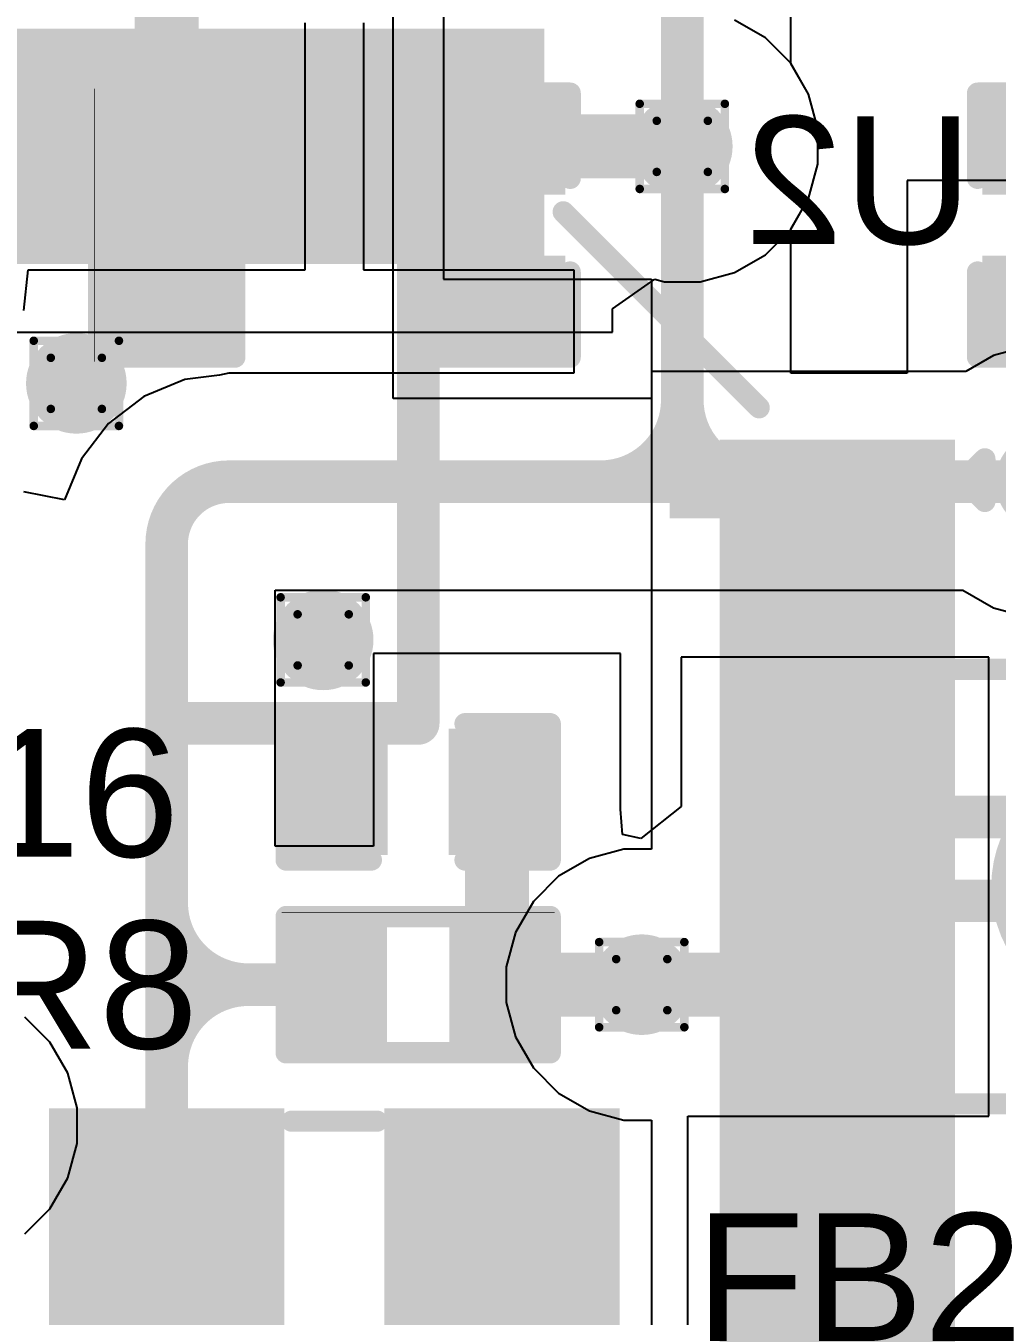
# Model space of a CAD drawing. Header units: inches. Extents: x 0 to 386, y 0 to 148.
# Drawn here: x 119.91 to 125.7, y 57.53 to 65.23 of the extents above; entities that cross this region are included whole.
import ezdxf

# ---------------------------------------------------------------- set-up
doc = ezdxf.new("R2010")
doc.units = ezdxf.units.IN
for name, color, linetype in [('Bottom Layer', 5, 'Continuous'), ('Bottom Overlay', 54, 'Continuous'), ('Bottom Paste', 16, 'Continuous'), ('Bottom Solder', 6, 'Continuous'), ('Drill Drawing', 1, 'Continuous'), ('Top Layer', 1, 'Continuous'), ('Top Overlay', 2, 'Continuous'), ('Top Paste', 8, 'Continuous'), ('Top Solder', 216, 'Continuous'), ('Via Holes', 16, 'Continuous')]:
    doc.layers.add(name, color=color, linetype=linetype)
doc.styles.add('Arial', font='', dxfattribs={"height": 0.2})
doc.styles.get('Arial').set_extended_font_data('Arial')

# ---------------------------------------------------------------- blocks, each defined once
blk = doc.blocks.new('64_LQFP__10_10__B_39')
at = {"layer": 'Bottom Layer'}
for points in [[(-6.35, 1.4), (-5.15, 1.4), (-5.15, 1.1), (-6.35, 1.1)], [(-6.35, 0.9), (-5.15, 0.9), (-5.15, 0.6), (-6.35, 0.6)], [(-6.35, 0.4), (-5.15, 0.4), (-5.15, 0.1), (-6.35, 0.1)], [(-6.35, -0.1), (-5.15, -0.1), (-5.15, -0.4), (-6.35, -0.4)], [(-6.35, -0.6), (-5.15, -0.6), (-5.15, -0.9), (-6.35, -0.9)], [(-6.35, -1.1), (-5.15, -1.1), (-5.15, -1.4), (-6.35, -1.4)], [(-6.35, -1.6), (-5.15, -1.6), (-5.15, -1.9), (-6.35, -1.9)], [(-6.35, -2.1), (-5.15, -2.1), (-5.15, -2.4), (-6.35, -2.4)], [(-6.35, -2.6), (-5.15, -2.6), (-5.15, -2.9), (-6.35, -2.9)], [(-6.35, -3.1), (-5.15, -3.1), (-5.15, -3.4), (-6.35, -3.4)], [(-6.35, -3.6), (-5.15, -3.6), (-5.15, -3.9), (-6.35, -3.9)], [(-3.9, -6.35), (-3.9, -5.15), (-3.6, -5.15), (-3.6, -6.35)], [(-3.4, -6.35), (-3.4, -5.15), (-3.1, -5.15), (-3.1, -6.35)], [(-2.9, -6.35), (-2.9, -5.15), (-2.6, -5.15), (-2.6, -6.35)], [(-2.4, -6.35), (-2.4, -5.15), (-2.1, -5.15), (-2.1, -6.35)], [(-1.9, -6.35), (-1.9, -5.15), (-1.6, -5.15), (-1.6, -6.35)], [(-1.4, -6.35), (-1.4, -5.15), (-1.1, -5.15), (-1.1, -6.35)]]:
    blk.add_hatch(color=5, dxfattribs=at).paths.add_polyline_path(points)
at = {"layer": 'Bottom Overlay'}
blk.add_hatch(color=54, dxfattribs=at).paths.add_polyline_path([(-5.0546, -3.9624), (-4.7498, -3.9624), (-4.7498, -3.5306), (-5.0546, -3.5306)])
at = {"layer": 'Bottom Paste'}
for points in [[(-6.35, 1.4), (-5.15, 1.4), (-5.15, 1.1), (-6.35, 1.1)], [(-6.35, 0.9), (-5.15, 0.9), (-5.15, 0.6), (-6.35, 0.6)], [(-6.35, 0.4), (-5.15, 0.4), (-5.15, 0.1), (-6.35, 0.1)], [(-6.35, -0.1), (-5.15, -0.1), (-5.15, -0.4), (-6.35, -0.4)], [(-6.35, -0.6), (-5.15, -0.6), (-5.15, -0.9), (-6.35, -0.9)], [(-6.35, -1.1), (-5.15, -1.1), (-5.15, -1.4), (-6.35, -1.4)], [(-6.35, -1.6), (-5.15, -1.6), (-5.15, -1.9), (-6.35, -1.9)], [(-6.35, -2.1), (-5.15, -2.1), (-5.15, -2.4), (-6.35, -2.4)], [(-6.35, -2.6), (-5.15, -2.6), (-5.15, -2.9), (-6.35, -2.9)], [(-6.35, -3.1), (-5.15, -3.1), (-5.15, -3.4), (-6.35, -3.4)], [(-6.35, -3.6), (-5.15, -3.6), (-5.15, -3.9), (-6.35, -3.9)], [(-3.9, -6.35), (-3.9, -5.15), (-3.6, -5.15), (-3.6, -6.35)], [(-3.4, -6.35), (-3.4, -5.15), (-3.1, -5.15), (-3.1, -6.35)], [(-2.9, -6.35), (-2.9, -5.15), (-2.6, -5.15), (-2.6, -6.35)], [(-2.4, -6.35), (-2.4, -5.15), (-2.1, -5.15), (-2.1, -6.35)], [(-1.9, -6.35), (-1.9, -5.15), (-1.6, -5.15), (-1.6, -6.35)], [(-1.4, -6.35), (-1.4, -5.15), (-1.1, -5.15), (-1.1, -6.35)]]:
    blk.add_hatch(color=16, dxfattribs=at).paths.add_polyline_path(points)
at = {"layer": 'Bottom Solder'}
for points in [[(-6.4516, 1.5016), (-5.0484, 1.5016), (-5.0484, 0.9984), (-6.4516, 0.9984)], [(-6.4516, 1.0016), (-5.0484, 1.0016), (-5.0484, 0.4984), (-6.4516, 0.4984)], [(-6.4516, 0.5016), (-5.0484, 0.5016), (-5.0484, -0.0016), (-6.4516, -0.0016)], [(-6.4516, 0.0016), (-5.0484, 0.0016), (-5.0484, -0.5016), (-6.4516, -0.5016)], [(-6.4516, -0.4984), (-5.0484, -0.4984), (-5.0484, -1.0016), (-6.4516, -1.0016)], [(-6.4516, -0.9984), (-5.0484, -0.9984), (-5.0484, -1.5016), (-6.4516, -1.5016)], [(-6.4516, -1.4984), (-5.0484, -1.4984), (-5.0484, -2.0016), (-6.4516, -2.0016)], [(-6.4516, -1.9984), (-5.0484, -1.9984), (-5.0484, -2.5016), (-6.4516, -2.5016)], [(-6.4516, -2.4984), (-5.0484, -2.4984), (-5.0484, -3.0016), (-6.4516, -3.0016)], [(-6.4516, -2.9984), (-5.0484, -2.9984), (-5.0484, -3.5016), (-6.4516, -3.5016)], [(-6.4516, -3.4984), (-5.0484, -3.4984), (-5.0484, -4.0016), (-6.4516, -4.0016)], [(-4.0016, -6.4516), (-4.0016, -5.0484), (-3.4984, -5.0484), (-3.4984, -6.4516)], [(-3.5016, -6.4516), (-3.5016, -5.0484), (-2.9984, -5.0484), (-2.9984, -6.4516)], [(-3.0016, -6.4516), (-3.0016, -5.0484), (-2.4984, -5.0484), (-2.4984, -6.4516)], [(-2.5016, -6.4516), (-2.5016, -5.0484), (-1.9984, -5.0484), (-1.9984, -6.4516)], [(-2.0016, -6.4516), (-2.0016, -5.0484), (-1.4984, -5.0484), (-1.4984, -6.4516)], [(-1.5016, -6.4516), (-1.5016, -5.0484), (-0.9984, -5.0484), (-0.9984, -6.4516)], [(-1.0016, -6.4516), (-1.0016, -5.0484), (-0.4984, -5.0484), (-0.4984, -6.4516)]]:
    blk.add_hatch(color=6, dxfattribs=at).paths.add_polyline_path(points)
at = {"layer": 'Bottom Overlay'}
for points in [[(-6.6294, -3.6322, 0.127, 0.127, 0), (-6.6294, -3.8862, 0.127, 0.127, 0)], [(-6.5024, -3.7592, 0.127, 0.127, 0), (-6.6294, -3.6322, 0.127, 0.127, 0)], [(-6.5024, -3.7592, 0.127, 0.127, 0), (-6.6294, -3.8862, 0.127, 0.127, 0)], [(-4.1148, -5.3594, 0.127, 0.127, 0), (-5.2832, -4.191, 0.127, 0.127, 0)]]:
    blk.add_lwpolyline(points, format="xyseb", dxfattribs=at)
for points in [[(-6.6611, -3.6322, 0.0635, 0.0635, 1), (-6.5976, -3.6322, 0.0635, 0.0635, 1)], [(-6.6611, -3.6322, 0.0635, 0.0635, 1), (-6.5976, -3.6322, 0.0635, 0.0635, 1)], [(-6.5341, -3.7592, 0.0635, 0.0635, 1), (-6.4706, -3.7592, 0.0635, 0.0635, 1)], [(-6.5341, -3.7592, 0.0635, 0.0635, 1), (-6.4706, -3.7592, 0.0635, 0.0635, 1)], [(-6.6611, -3.8862, 0.0635, 0.0635, 1), (-6.5976, -3.8862, 0.0635, 0.0635, 1)], [(-6.6611, -3.8862, 0.0635, 0.0635, 1), (-6.5976, -3.8862, 0.0635, 0.0635, 1)], [(-5.3149, -4.191, 0.0635, 0.0635, 1), (-5.2514, -4.191, 0.0635, 0.0635, 1)], [(-4.1466, -5.3594, 0.0635, 0.0635, 1), (-4.0831, -5.3594, 0.0635, 0.0635, 1)]]:
    blk.add_lwpolyline(points, format="xyseb", close=True, dxfattribs=at)
blk = doc.blocks.new('B3U_1000P_41')
at = {"layer": 'Top Layer'}
for points in [[(-2.11, 0.86), (-1.29, 0.86), (-1.29, -0.86), (-2.11, -0.86)], [(1.29, 0.86), (2.11, 0.86), (2.11, -0.86), (1.29, -0.86)]]:
    blk.add_hatch(color=1, dxfattribs=at).paths.add_polyline_path(points)
at = {"layer": 'Top Paste'}
for points in [[(-2.11, 0.86), (-1.29, 0.86), (-1.29, -0.86), (-2.11, -0.86)], [(1.29, 0.86), (2.11, 0.86), (2.11, -0.86), (1.29, -0.86)]]:
    blk.add_hatch(color=8, dxfattribs=at).paths.add_polyline_path(points)
at = {"layer": 'Top Solder'}
for points in [[(-2.2116, 0.9616), (-1.1884, 0.9616), (-1.1884, -0.9616), (-2.2116, -0.9616)], [(1.1884, 0.9616), (2.2116, 0.9616), (2.2116, -0.9616), (1.1884, -0.9616)]]:
    blk.add_hatch(color=216, dxfattribs=at).paths.add_polyline_path(points)
at = {"layer": 'Top Overlay'}
for points in [[(-1.5748, 1.016, 0.127, 0.127, 0), (-1.5748, 1.2954, 0.127, 0.127, 0)], [(-1.5748, 1.2954, 0.127, 0.127, 0), (1.5748, 1.2954, 0.127, 0.127, 0)], [(1.5748, 1.016, 0.127, 0.127, 0), (1.5748, 1.2954, 0.127, 0.127, 0)], [(-1.5748, -1.2954, 0.127, 0.127, 0), (-1.5748, -1.016, 0.127, 0.127, 0)], [(1.5748, -1.016, 0.127, 0.127, 0), (1.5748, -1.2954, 0.127, 0.127, 0)], [(-1.5748, -1.2954, 0.127, 0.127, 0), (1.5748, -1.2954, 0.127, 0.127, 0)]]:
    blk.add_lwpolyline(points, format="xyseb", dxfattribs=at)
for points in [[(-1.6065, 1.2954, 0.0635, 0.0635, 1), (-1.5431, 1.2954, 0.0635, 0.0635, 1)], [(-1.6065, 1.2954, 0.0635, 0.0635, 1), (-1.5431, 1.2954, 0.0635, 0.0635, 1)], [(1.5431, 1.2954, 0.0635, 0.0635, 1), (1.6066, 1.2954, 0.0635, 0.0635, 1)], [(1.5431, 1.2954, 0.0635, 0.0635, 1), (1.6066, 1.2954, 0.0635, 0.0635, 1)], [(-1.6065, 1.016, 0.0635, 0.0635, 1), (-1.5431, 1.016, 0.0635, 0.0635, 1)], [(1.5431, 1.016, 0.0635, 0.0635, 1), (1.6066, 1.016, 0.0635, 0.0635, 1)], [(0.6411, 0, 0.254, 0.254, 1), (-0.6411, 0, 0.254, 0.254, 1)], [(-0.7046, 0, 0.127, 0.127, 1), (-0.5776, 0, 0.127, 0.127, 1)], [(0.5776, 0, 0.127, 0.127, 1), (0.7046, 0, 0.127, 0.127, 1)], [(-1.6065, -1.016, 0.0635, 0.0635, 1), (-1.5431, -1.016, 0.0635, 0.0635, 1)], [(1.5431, -1.016, 0.0635, 0.0635, 1), (1.6066, -1.016, 0.0635, 0.0635, 1)], [(-1.6065, -1.2954, 0.0635, 0.0635, 1), (-1.5431, -1.2954, 0.0635, 0.0635, 1)], [(-1.6065, -1.2954, 0.0635, 0.0635, 1), (-1.5431, -1.2954, 0.0635, 0.0635, 1)], [(1.5431, -1.2954, 0.0635, 0.0635, 1), (1.6066, -1.2954, 0.0635, 0.0635, 1)], [(1.5431, -1.2954, 0.0635, 0.0635, 1), (1.6066, -1.2954, 0.0635, 0.0635, 1)]]:
    blk.add_lwpolyline(points, format="xyseb", close=True, dxfattribs=at)
blk = doc.blocks.new('R___0402_64')
at = {"layer": 'Top Layer'}
for points in [[(-0.6985, -0.3175), (-0.6985, 0.3175), (-0.2413, 0.3175), (-0.2413, -0.3175)], [(0.2413, -0.3175), (0.2413, 0.3175), (0.6985, 0.3175), (0.6985, -0.3175)]]:
    blk.add_hatch(color=1, dxfattribs=at).paths.add_polyline_path(points)
at = {"layer": 'Top Paste'}
for points in [[(-0.6985, -0.3175), (-0.6985, 0.3175), (-0.2413, 0.3175), (-0.2413, -0.3175)], [(0.2413, -0.3175), (0.2413, 0.3175), (0.6985, 0.3175), (0.6985, -0.3175)]]:
    blk.add_hatch(color=8, dxfattribs=at).paths.add_polyline_path(points)
at = {"layer": 'Top Solder'}
for points in [[(-0.7535, -0.3725), (-0.7535, 0.3725), (-0.1863, 0.3725), (-0.1863, -0.3725)], [(0.1863, -0.3725), (0.1863, 0.3725), (0.7535, 0.3725), (0.7535, -0.3725)]]:
    blk.add_hatch(color=216, dxfattribs=at).paths.add_polyline_path(points)
at = {"layer": 'Top Overlay'}
for points in [[(0.7874, 0.4064, 0.127, 0.127, 0), (-0.7874, 0.4064, 0.127, 0.127, 0)], [(-0.7874, -0.4064, 0.127, 0.127, 0), (-0.7874, 0.4064, 0.127, 0.127, 0)], [(0.7874, -0.4064, 0.127, 0.127, 0), (0.7874, 0.4064, 0.127, 0.127, 0)], [(-0.7874, -0.4064, 0.127, 0.127, 0), (0.7874, -0.4064, 0.127, 0.127, 0)], [(0.8128, -0.4318, 0.00323, 0.00323, 0), (-0.8128, -0.4318, 0.00323, 0.00323, 0)]]:
    blk.add_lwpolyline(points, format="xyseb", dxfattribs=at)
for points in [[(-0.8192, 0.4064, 0.0635, 0.0635, 1), (-0.7557, 0.4064, 0.0635, 0.0635, 1)], [(-0.8192, 0.4064, 0.0635, 0.0635, 1), (-0.7557, 0.4064, 0.0635, 0.0635, 1)], [(0.7556, 0.4064, 0.0635, 0.0635, 1), (0.8191, 0.4064, 0.0635, 0.0635, 1)], [(0.7556, 0.4064, 0.0635, 0.0635, 1), (0.8191, 0.4064, 0.0635, 0.0635, 1)], [(-0.8192, -0.4064, 0.0635, 0.0635, 1), (-0.7557, -0.4064, 0.0635, 0.0635, 1)], [(-0.8192, -0.4064, 0.0635, 0.0635, 1), (-0.7557, -0.4064, 0.0635, 0.0635, 1)], [(0.7556, -0.4064, 0.0635, 0.0635, 1), (0.8191, -0.4064, 0.0635, 0.0635, 1)], [(0.7556, -0.4064, 0.0635, 0.0635, 1), (0.8191, -0.4064, 0.0635, 0.0635, 1)], [(-0.8136, -0.4318, 0.00161, 0.00161, 1), (-0.812, -0.4318, 0.00161, 0.00161, 1)], [(0.812, -0.4318, 0.00161, 0.00161, 1), (0.8136, -0.4318, 0.00161, 0.00161, 1)]]:
    blk.add_lwpolyline(points, format="xyseb", close=True, dxfattribs=at)
blk = doc.blocks.new('R___0402_65')
at = {"layer": 'Top Layer'}
for points in [[(-0.6985, -0.3175), (-0.6985, 0.3175), (-0.2413, 0.3175), (-0.2413, -0.3175)], [(0.2413, -0.3175), (0.2413, 0.3175), (0.6985, 0.3175), (0.6985, -0.3175)]]:
    blk.add_hatch(color=1, dxfattribs=at).paths.add_polyline_path(points)
at = {"layer": 'Top Paste'}
for points in [[(-0.6985, -0.3175), (-0.6985, 0.3175), (-0.2413, 0.3175), (-0.2413, -0.3175)], [(0.2413, -0.3175), (0.2413, 0.3175), (0.6985, 0.3175), (0.6985, -0.3175)]]:
    blk.add_hatch(color=8, dxfattribs=at).paths.add_polyline_path(points)
at = {"layer": 'Top Solder'}
for points in [[(-0.7535, -0.3725), (-0.7535, 0.3725), (-0.1863, 0.3725), (-0.1863, -0.3725)], [(0.1863, -0.3725), (0.1863, 0.3725), (0.7535, 0.3725), (0.7535, -0.3725)]]:
    blk.add_hatch(color=216, dxfattribs=at).paths.add_polyline_path(points)
at = {"layer": 'Top Overlay'}
for points in [[(-0.7874, 0.4064, 0.127, 0.127, 0), (-0.7874, -0.4064, 0.127, 0.127, 0)], [(0.7874, 0.4064, 0.127, 0.127, 0), (-0.7874, 0.4064, 0.127, 0.127, 0)], [(0.7874, 0.4064, 0.127, 0.127, 0), (0.7874, -0.4064, 0.127, 0.127, 0)], [(0.7874, -0.4064, 0.127, 0.127, 0), (-0.7874, -0.4064, 0.127, 0.127, 0)], [(0.8128, -0.4318, 0.00323, 0.00323, 0), (-0.8128, -0.4318, 0.00323, 0.00323, 0)]]:
    blk.add_lwpolyline(points, format="xyseb", dxfattribs=at)
for points in [[(-0.8191, 0.4064, 0.0635, 0.0635, 1), (-0.7556, 0.4064, 0.0635, 0.0635, 1)], [(-0.8191, 0.4064, 0.0635, 0.0635, 1), (-0.7556, 0.4064, 0.0635, 0.0635, 1)], [(0.7557, 0.4064, 0.0635, 0.0635, 1), (0.8192, 0.4064, 0.0635, 0.0635, 1)], [(0.7557, 0.4064, 0.0635, 0.0635, 1), (0.8192, 0.4064, 0.0635, 0.0635, 1)], [(-0.8191, -0.4064, 0.0635, 0.0635, 1), (-0.7556, -0.4064, 0.0635, 0.0635, 1)], [(-0.8191, -0.4064, 0.0635, 0.0635, 1), (-0.7556, -0.4064, 0.0635, 0.0635, 1)], [(0.7556, -0.4064, 0.0635, 0.0635, 1), (0.8191, -0.4064, 0.0635, 0.0635, 1)], [(0.7556, -0.4064, 0.0635, 0.0635, 1), (0.8191, -0.4064, 0.0635, 0.0635, 1)], [(-0.8136, -0.4318, 0.00161, 0.00161, 1), (-0.812, -0.4318, 0.00161, 0.00161, 1)], [(0.812, -0.4318, 0.00161, 0.00161, 1), (0.8136, -0.4318, 0.00161, 0.00161, 1)]]:
    blk.add_lwpolyline(points, format="xyseb", close=True, dxfattribs=at)
blk = doc.blocks.new('I___0805_79')
at = {"layer": 'Top Layer'}
for points in [[(-1.6, 0.66), (-0.4, 0.66), (-0.4, -0.66), (-1.6, -0.66)], [(0.4, 0.66), (1.6, 0.66), (1.6, -0.66), (0.4, -0.66)]]:
    blk.add_hatch(color=1, dxfattribs=at).paths.add_polyline_path(points)
at = {"layer": 'Top Paste'}
for points in [[(-1.6, 0.66), (-0.4, 0.66), (-0.4, -0.66), (-1.6, -0.66)], [(0.4, 0.66), (1.6, 0.66), (1.6, -0.66), (0.4, -0.66)]]:
    blk.add_hatch(color=8, dxfattribs=at).paths.add_polyline_path(points)
at = {"layer": 'Top Solder'}
for points in [[(-1.7016, 0.7616), (-0.2984, 0.7616), (-0.2984, -0.7616), (-1.7016, -0.7616)], [(0.2984, 0.7616), (1.7016, 0.7616), (1.7016, -0.7616), (0.2984, -0.7616)]]:
    blk.add_hatch(color=216, dxfattribs=at).paths.add_polyline_path(points)
at = {"layer": 'Top Overlay'}
for points in [[(0.254, 0.6858, 0.127, 0.127, 0), (-0.254, 0.6858, 0.127, 0.127, 0)], [(0.254, -0.6858, 0.127, 0.127, 0), (-0.254, -0.6858, 0.127, 0.127, 0)]]:
    blk.add_lwpolyline(points, format="xyseb", dxfattribs=at)
for points in [[(-0.2857, 0.6858, 0.0635, 0.0635, 1), (-0.2223, 0.6858, 0.0635, 0.0635, 1)], [(0.2223, 0.6858, 0.0635, 0.0635, 1), (0.2858, 0.6858, 0.0635, 0.0635, 1)], [(-0.2857, -0.6858, 0.0635, 0.0635, 1), (-0.2223, -0.6858, 0.0635, 0.0635, 1)], [(0.2223, -0.6858, 0.0635, 0.0635, 1), (0.2858, -0.6858, 0.0635, 0.0635, 1)]]:
    blk.add_lwpolyline(points, format="xyseb", close=True, dxfattribs=at)
blk = doc.blocks.new('C___0402_110')
at = {"layer": 'Top Layer'}
for points in [[(-0.6985, -0.3175), (-0.6985, 0.3175), (-0.2413, 0.3175), (-0.2413, -0.3175)], [(0.2413, -0.3175), (0.2413, 0.3175), (0.6985, 0.3175), (0.6985, -0.3175)]]:
    blk.add_hatch(color=1, dxfattribs=at).paths.add_polyline_path(points)
at = {"layer": 'Top Paste'}
for points in [[(-0.6985, -0.3175), (-0.6985, 0.3175), (-0.2413, 0.3175), (-0.2413, -0.3175)], [(0.2413, -0.3175), (0.2413, 0.3175), (0.6985, 0.3175), (0.6985, -0.3175)]]:
    blk.add_hatch(color=8, dxfattribs=at).paths.add_polyline_path(points)
at = {"layer": 'Top Solder'}
for points in [[(-0.7585, -0.3775), (-0.7585, 0.3775), (-0.1813, 0.3775), (-0.1813, -0.3775)], [(0.1813, -0.3775), (0.1813, 0.3775), (0.7585, 0.3775), (0.7585, -0.3775)]]:
    blk.add_hatch(color=216, dxfattribs=at).paths.add_polyline_path(points)
at = {"layer": 'Top Overlay'}
for points in [[(-0.7874, -0.4064, 0.127, 0.127, 0), (-0.7874, 0.4064, 0.127, 0.127, 0)], [(-0.2794, 0.4064, 0.127, 0.127, 0), (-0.7874, 0.4064, 0.127, 0.127, 0)], [(0.7874, 0.4064, 0.127, 0.127, 0), (0.2794, 0.4064, 0.127, 0.127, 0)], [(0.7874, -0.4064, 0.127, 0.127, 0), (0.7874, 0.4064, 0.127, 0.127, 0)], [(-0.2794, -0.4064, 0.127, 0.127, 0), (-0.7874, -0.4064, 0.127, 0.127, 0)], [(0.7874, -0.4064, 0.127, 0.127, 0), (0.2794, -0.4064, 0.127, 0.127, 0)]]:
    blk.add_lwpolyline(points, format="xyseb", dxfattribs=at)
for points in [[(-0.8191, 0.4064, 0.0635, 0.0635, 1), (-0.7556, 0.4064, 0.0635, 0.0635, 1)], [(-0.8191, 0.4064, 0.0635, 0.0635, 1), (-0.7556, 0.4064, 0.0635, 0.0635, 1)], [(-0.3111, 0.4064, 0.0635, 0.0635, 1), (-0.2476, 0.4064, 0.0635, 0.0635, 1)], [(0.2477, 0.4064, 0.0635, 0.0635, 1), (0.3112, 0.4064, 0.0635, 0.0635, 1)], [(0.7557, 0.4064, 0.0635, 0.0635, 1), (0.8192, 0.4064, 0.0635, 0.0635, 1)], [(0.7557, 0.4064, 0.0635, 0.0635, 1), (0.8192, 0.4064, 0.0635, 0.0635, 1)], [(-0.8191, -0.4064, 0.0635, 0.0635, 1), (-0.7556, -0.4064, 0.0635, 0.0635, 1)], [(-0.8191, -0.4064, 0.0635, 0.0635, 1), (-0.7556, -0.4064, 0.0635, 0.0635, 1)], [(-0.3111, -0.4064, 0.0635, 0.0635, 1), (-0.2476, -0.4064, 0.0635, 0.0635, 1)], [(0.2477, -0.4064, 0.0635, 0.0635, 1), (0.3112, -0.4064, 0.0635, 0.0635, 1)], [(0.7557, -0.4064, 0.0635, 0.0635, 1), (0.8192, -0.4064, 0.0635, 0.0635, 1)], [(0.7557, -0.4064, 0.0635, 0.0635, 1), (0.8192, -0.4064, 0.0635, 0.0635, 1)]]:
    blk.add_lwpolyline(points, format="xyseb", close=True, dxfattribs=at)
blk = doc.blocks.new('____0402_114')
at = {"layer": 'Top Layer'}
for points in [[(-0.6985, -0.3175), (-0.6985, 0.3175), (-0.2413, 0.3175), (-0.2413, -0.3175)], [(0.2413, -0.3175), (0.2413, 0.3175), (0.6985, 0.3175), (0.6985, -0.3175)]]:
    blk.add_hatch(color=1, dxfattribs=at).paths.add_polyline_path(points)
at = {"layer": 'Top Paste'}
for points in [[(-0.6985, -0.3175), (-0.6985, 0.3175), (-0.2413, 0.3175), (-0.2413, -0.3175)], [(0.2413, -0.3175), (0.2413, 0.3175), (0.6985, 0.3175), (0.6985, -0.3175)]]:
    blk.add_hatch(color=8, dxfattribs=at).paths.add_polyline_path(points)
at = {"layer": 'Top Solder'}
for points in [[(-0.7585, -0.3775), (-0.7585, 0.3775), (-0.1813, 0.3775), (-0.1813, -0.3775)], [(0.1813, -0.3775), (0.1813, 0.3775), (0.7585, 0.3775), (0.7585, -0.3775)]]:
    blk.add_hatch(color=216, dxfattribs=at).paths.add_polyline_path(points)
at = {"layer": 'Top Overlay'}
for points in [[(-0.7874, 0.4064, 0.127, 0.127, 0), (-0.2794, 0.4064, 0.127, 0.127, 0)], [(-0.7874, 0.4064, 0.127, 0.127, 0), (-0.7874, -0.4064, 0.127, 0.127, 0)], [(0.2794, 0.4064, 0.127, 0.127, 0), (0.7874, 0.4064, 0.127, 0.127, 0)], [(0.7874, 0.4064, 0.127, 0.127, 0), (0.7874, -0.4064, 0.127, 0.127, 0)], [(-0.7874, -0.4064, 0.127, 0.127, 0), (-0.2794, -0.4064, 0.127, 0.127, 0)], [(0.7874, -0.4064, 0.127, 0.127, 0), (0.2794, -0.4064, 0.127, 0.127, 0)]]:
    blk.add_lwpolyline(points, format="xyseb", dxfattribs=at)
for points in [[(-0.8191, 0.4064, 0.0635, 0.0635, 1), (-0.7556, 0.4064, 0.0635, 0.0635, 1)], [(-0.8191, 0.4064, 0.0635, 0.0635, 1), (-0.7556, 0.4064, 0.0635, 0.0635, 1)], [(-0.3111, 0.4064, 0.0635, 0.0635, 1), (-0.2477, 0.4064, 0.0635, 0.0635, 1)], [(0.2477, 0.4064, 0.0635, 0.0635, 1), (0.3112, 0.4064, 0.0635, 0.0635, 1)], [(0.7556, 0.4064, 0.0635, 0.0635, 1), (0.8191, 0.4064, 0.0635, 0.0635, 1)], [(0.7556, 0.4064, 0.0635, 0.0635, 1), (0.8191, 0.4064, 0.0635, 0.0635, 1)], [(-0.8191, -0.4064, 0.0635, 0.0635, 1), (-0.7556, -0.4064, 0.0635, 0.0635, 1)], [(-0.8191, -0.4064, 0.0635, 0.0635, 1), (-0.7556, -0.4064, 0.0635, 0.0635, 1)], [(-0.3111, -0.4064, 0.0635, 0.0635, 1), (-0.2477, -0.4064, 0.0635, 0.0635, 1)], [(0.2477, -0.4064, 0.0635, 0.0635, 1), (0.3112, -0.4064, 0.0635, 0.0635, 1)], [(0.7556, -0.4064, 0.0635, 0.0635, 1), (0.8191, -0.4064, 0.0635, 0.0635, 1)], [(0.7556, -0.4064, 0.0635, 0.0635, 1), (0.8191, -0.4064, 0.0635, 0.0635, 1)]]:
    blk.add_lwpolyline(points, format="xyseb", close=True, dxfattribs=at)
blk = doc.blocks.new('____0402_116')
at = {"layer": 'Top Layer'}
for points in [[(-0.6985, -0.3175), (-0.6985, 0.3175), (-0.2413, 0.3175), (-0.2413, -0.3175)], [(0.2413, -0.3175), (0.2413, 0.3175), (0.6985, 0.3175), (0.6985, -0.3175)]]:
    blk.add_hatch(color=1, dxfattribs=at).paths.add_polyline_path(points)
at = {"layer": 'Top Paste'}
for points in [[(-0.6985, -0.3175), (-0.6985, 0.3175), (-0.2413, 0.3175), (-0.2413, -0.3175)], [(0.2413, -0.3175), (0.2413, 0.3175), (0.6985, 0.3175), (0.6985, -0.3175)]]:
    blk.add_hatch(color=8, dxfattribs=at).paths.add_polyline_path(points)
at = {"layer": 'Top Solder'}
for points in [[(-0.7585, -0.3775), (-0.7585, 0.3775), (-0.1813, 0.3775), (-0.1813, -0.3775)], [(0.1813, -0.3775), (0.1813, 0.3775), (0.7585, 0.3775), (0.7585, -0.3775)]]:
    blk.add_hatch(color=216, dxfattribs=at).paths.add_polyline_path(points)
at = {"layer": 'Top Overlay'}
for points in [[(-0.2794, 0.4064, 0.127, 0.127, 0), (-0.7874, 0.4064, 0.127, 0.127, 0)], [(-0.7874, -0.4064, 0.127, 0.127, 0), (-0.7874, 0.4064, 0.127, 0.127, 0)], [(0.7874, 0.4064, 0.127, 0.127, 0), (0.2794, 0.4064, 0.127, 0.127, 0)], [(0.7874, -0.4064, 0.127, 0.127, 0), (0.7874, 0.4064, 0.127, 0.127, 0)], [(-0.2794, -0.4064, 0.127, 0.127, 0), (-0.7874, -0.4064, 0.127, 0.127, 0)], [(0.2794, -0.4064, 0.127, 0.127, 0), (0.7874, -0.4064, 0.127, 0.127, 0)]]:
    blk.add_lwpolyline(points, format="xyseb", dxfattribs=at)
for points in [[(-0.8191, 0.4064, 0.0635, 0.0635, 1), (-0.7556, 0.4064, 0.0635, 0.0635, 1)], [(-0.8191, 0.4064, 0.0635, 0.0635, 1), (-0.7556, 0.4064, 0.0635, 0.0635, 1)], [(-0.3111, 0.4064, 0.0635, 0.0635, 1), (-0.2477, 0.4064, 0.0635, 0.0635, 1)], [(0.2477, 0.4064, 0.0635, 0.0635, 1), (0.3112, 0.4064, 0.0635, 0.0635, 1)], [(0.7556, 0.4064, 0.0635, 0.0635, 1), (0.8191, 0.4064, 0.0635, 0.0635, 1)], [(0.7556, 0.4064, 0.0635, 0.0635, 1), (0.8191, 0.4064, 0.0635, 0.0635, 1)], [(-0.8191, -0.4064, 0.0635, 0.0635, 1), (-0.7556, -0.4064, 0.0635, 0.0635, 1)], [(-0.8191, -0.4064, 0.0635, 0.0635, 1), (-0.7556, -0.4064, 0.0635, 0.0635, 1)], [(-0.3111, -0.4064, 0.0635, 0.0635, 1), (-0.2477, -0.4064, 0.0635, 0.0635, 1)], [(0.2477, -0.4064, 0.0635, 0.0635, 1), (0.3112, -0.4064, 0.0635, 0.0635, 1)], [(0.7556, -0.4064, 0.0635, 0.0635, 1), (0.8191, -0.4064, 0.0635, 0.0635, 1)], [(0.7556, -0.4064, 0.0635, 0.0635, 1), (0.8191, -0.4064, 0.0635, 0.0635, 1)]]:
    blk.add_lwpolyline(points, format="xyseb", close=True, dxfattribs=at)

msp = doc.modelspace()

# ---------------------------------------------------------------- hatches: boundary and pattern name
at = {"layer": 'Bottom Layer'}
h = msp.add_hatch(color=5, dxfattribs=at)
edge = h.paths.add_edge_path()
edge.add_arc((123.825, 64.512), 0.3, 0, 360)
h = msp.add_hatch(color=5, dxfattribs=at)
edge = h.paths.add_edge_path()
edge.add_arc((120.2112, 63.0985), 0.3, 0, 360)
h = msp.add_hatch(color=5, dxfattribs=at)
edge = h.paths.add_edge_path()
edge.add_arc((125.9923, 62.512), 0.3, 0, 360)
h = msp.add_hatch(color=5, dxfattribs=at)
edge = h.paths.add_edge_path()
edge.add_arc((121.6833, 61.5685), 0.3, 0, 360)
h = msp.add_hatch(color=5, dxfattribs=at)
edge = h.paths.add_edge_path()
edge.add_arc((123.5832, 59.512), 0.3, 0, 360)
at = {"layer": 'Top Layer'}
h = msp.add_hatch(color=1, dxfattribs=at)
edge = h.paths.add_edge_path()
edge.add_arc((123.825, 64.512), 0.3, 0, 360)
h = msp.add_hatch(color=1, dxfattribs=at)
edge = h.paths.add_edge_path()
edge.add_arc((120.2112, 63.0985), 0.3, 0, 360)
h = msp.add_hatch(color=1, dxfattribs=at)
edge = h.paths.add_edge_path()
edge.add_arc((125.9923, 62.512), 0.3, 0, 360)
h = msp.add_hatch(color=1, dxfattribs=at)
edge = h.paths.add_edge_path()
edge.add_arc((121.6833, 61.5685), 0.3, 0, 360)
h = msp.add_hatch(color=1, dxfattribs=at)
edge = h.paths.add_edge_path()
edge.add_arc((123.5832, 59.512), 0.3, 0, 360)
at = {"layer": 'Via Holes'}
h = msp.add_hatch(color=7, dxfattribs=at)
edge = h.paths.add_edge_path()
edge.add_arc((123.825, 64.512), 0.15, 0, 360)
h = msp.add_hatch(color=7, dxfattribs=at)
edge = h.paths.add_edge_path()
edge.add_arc((120.2112, 63.0985), 0.15, 0, 360)
h = msp.add_hatch(color=7, dxfattribs=at)
edge = h.paths.add_edge_path()
edge.add_arc((121.6833, 61.5685), 0.15, 0, 360)
h = msp.add_hatch(color=7, dxfattribs=at)
edge = h.paths.add_edge_path()
edge.add_arc((123.5832, 59.512), 0.15, 0, 360)

# ---------------------------------------------------------------- linework, layer by layer
at = {"layer": 'Bottom Layer'}
for p, q in [((122.1, 63.0081), (122.1, 69.4951)), ((122.4, 69.4951), (122.4, 63.7192)), ((124.3211, 65.1586), (124.1369, 65.2649)), ((124.4716, 65.0081), (124.3211, 65.1586)), ((124.5779, 64.8239), (124.4716, 65.0081)), ((124.633, 64.6184), (124.5779, 64.8239)), ((124.633, 64.4056), (124.633, 64.6184)), ((124.5779, 64.2001), (124.633, 64.4056)), ((124.4716, 64.0159), (124.5779, 64.2001)), ((124.3211, 63.8654), (124.4716, 64.0159)), ((124.1369, 63.7591), (124.3211, 63.8654)), ((123.9314, 63.704), (124.1369, 63.7591)), ((122.4, 63.7192), (123.642, 63.7192)), ((123.408, 63.5439), (123.662, 63.7192)), ((123.642, 63.7192), (123.642, 63.0081)), ((123.662, 63.7192), (123.7186, 63.704)), ((123.7186, 63.704), (123.9314, 63.704)), ((123.408, 63.404), (123.408, 63.5439)), ((117.8974, 63.404), (123.408, 63.404)), ((125.6805, 63.2649), (125.516, 63.17)), ((125.886, 63.32), (125.6805, 63.2649)), ((125.516, 63.17), (123.642, 63.17)), ((123.642, 63.17), (123.642, 61.854)), ((123.642, 63.0081), (122.1, 63.0081)), ((123.642, 61.854), (123.642, 61.354)), ((123.642, 61.354), (123.642, 60.32)), ((123.2713, 60.2649), (123.087, 60.1586)), ((123.4768, 60.32), (123.2713, 60.2649)), ((123.642, 60.32), (123.4768, 60.32)), ((123.087, 60.1586), (122.9366, 60.0081)), ((122.9366, 60.0081), (122.8302, 59.8239)), ((122.8302, 59.8239), (122.7752, 59.6184)), ((122.7752, 59.6184), (122.7752, 59.4056)), ((122.7752, 59.4056), (122.8302, 59.2001)), ((120.054, 59.1681), (119.9036, 59.3186)), ((122.8302, 59.2001), (122.9366, 59.0159)), ((120.1604, 58.9839), (120.054, 59.1681)), ((120.2155, 58.7784), (120.1604, 58.9839)), ((122.9366, 59.0159), (123.087, 58.8654)), ((123.087, 58.8654), (123.2713, 58.7591)), ((120.2155, 58.5656), (120.2155, 58.7784)), ((123.2713, 58.7591), (123.4768, 58.704)), ((123.4768, 58.704), (123.642, 58.704)), ((123.642, 58.704), (123.642, 57.32)), ((120.1604, 58.3601), (120.2155, 58.5656)), ((120.054, 58.1759), (120.1604, 58.3601)), ((119.9036, 58.0254), (120.054, 58.1759))]:
    msp.add_line(p, q, dxfattribs=at)
for points in [[(120.75, 64.512, 0.254, 0.254, 0), (120.75, 65.7543, 0.254, 0.254, 0)], [(122.25, 61.0701, 0.254, 0.254, 0), (122.25, 64.512, 0.254, 0.254, 0)], [(122.7836, 64.512, 0.254, 0.254, 0), (123.825, 64.512, 0.254, 0.254, 0)], [(124.75, 62.512, 0.254, 0.254, 0), (125.9923, 62.512, 0.254, 0.254, 0)], [(120.75, 61.0701, 0.254, 0.254, 0), (122.25, 61.0701, 0.254, 0.254, 0)], [(124.75, 60.512, 0.254, 0.254, 0), (126.4109, 60.512, 0.254, 0.254, 0)], [(124.75, 60.012, 0.254, 0.254, 0), (126.4109, 60.012, 0.254, 0.254, 0)], [(123.5832, 59.512, 0.254, 0.254, 0), (124.75, 59.512, 0.254, 0.254, 0)]]:
    msp.add_lwpolyline(points, format="xyseb", dxfattribs=at)
for points in [[(120.6865, 64.512, 0.127, 0.127, 1), (120.8135, 64.512, 0.127, 0.127, 1)], [(122.1865, 64.512, 0.127, 0.127, 1), (122.3135, 64.512, 0.127, 0.127, 1)], [(122.7201, 64.512, 0.127, 0.127, 1), (122.8471, 64.512, 0.127, 0.127, 1)], [(123.7615, 64.512, 0.127, 0.127, 1), (123.8885, 64.512, 0.127, 0.127, 1)], [(124.6865, 62.512, 0.127, 0.127, 1), (124.8135, 62.512, 0.127, 0.127, 1)], [(120.6865, 61.0701, 0.127, 0.127, 1), (120.8135, 61.0701, 0.127, 0.127, 1)], [(122.1865, 61.0701, 0.127, 0.127, 1), (122.3135, 61.0701, 0.127, 0.127, 1)], [(122.1865, 61.0701, 0.127, 0.127, 1), (122.3135, 61.0701, 0.127, 0.127, 1)], [(124.6865, 60.512, 0.127, 0.127, 1), (124.8135, 60.512, 0.127, 0.127, 1)], [(124.6865, 60.012, 0.127, 0.127, 1), (124.8135, 60.012, 0.127, 0.127, 1)], [(123.5197, 59.512, 0.127, 0.127, 1), (123.6467, 59.512, 0.127, 0.127, 1)], [(124.6865, 59.512, 0.127, 0.127, 1), (124.8135, 59.512, 0.127, 0.127, 1)]]:
    msp.add_lwpolyline(points, format="xyseb", close=True, dxfattribs=at)
at = {"layer": 'Drill Drawing'}
for points in [[(123.571, 64.766, 0.0508, 0.0508, 0), (124.079, 64.766, 0.0508, 0.0508, 0)], [(123.571, 64.258, 0.0508, 0.0508, 0), (123.571, 64.766, 0.0508, 0.0508, 0)], [(124.079, 64.258, 0.0508, 0.0508, 0), (124.079, 64.766, 0.0508, 0.0508, 0)], [(123.6726, 64.6644, 0.0508, 0.0508, 0), (123.9774, 64.6644, 0.0508, 0.0508, 0)], [(123.6726, 64.3596, 0.0508, 0.0508, 0), (123.6726, 64.6644, 0.0508, 0.0508, 0)], [(123.9774, 64.3596, 0.0508, 0.0508, 0), (123.9774, 64.6644, 0.0508, 0.0508, 0)], [(123.6726, 64.3596, 0.0508, 0.0508, 0), (123.9774, 64.3596, 0.0508, 0.0508, 0)], [(123.571, 64.258, 0.0508, 0.0508, 0), (124.079, 64.258, 0.0508, 0.0508, 0)], [(119.9572, 63.3525, 0.0508, 0.0508, 0), (120.4652, 63.3525, 0.0508, 0.0508, 0)], [(119.9572, 62.8445, 0.0508, 0.0508, 0), (119.9572, 63.3525, 0.0508, 0.0508, 0)], [(120.4652, 62.8445, 0.0508, 0.0508, 0), (120.4652, 63.3525, 0.0508, 0.0508, 0)], [(120.0588, 63.2509, 0.0508, 0.0508, 0), (120.3636, 63.2509, 0.0508, 0.0508, 0)], [(120.0588, 62.9461, 0.0508, 0.0508, 0), (120.0588, 63.2509, 0.0508, 0.0508, 0)], [(120.3636, 62.9461, 0.0508, 0.0508, 0), (120.3636, 63.2509, 0.0508, 0.0508, 0)], [(120.0588, 62.9461, 0.0508, 0.0508, 0), (120.3636, 62.9461, 0.0508, 0.0508, 0)], [(119.9572, 62.8445, 0.0508, 0.0508, 0), (120.4652, 62.8445, 0.0508, 0.0508, 0)], [(121.4293, 61.8225, 0.0508, 0.0508, 0), (121.9373, 61.8225, 0.0508, 0.0508, 0)], [(121.4293, 61.3145, 0.0508, 0.0508, 0), (121.4293, 61.8225, 0.0508, 0.0508, 0)], [(121.9373, 61.3145, 0.0508, 0.0508, 0), (121.9373, 61.8225, 0.0508, 0.0508, 0)], [(121.5309, 61.7209, 0.0508, 0.0508, 0), (121.8357, 61.7209, 0.0508, 0.0508, 0)], [(121.5309, 61.4161, 0.0508, 0.0508, 0), (121.5309, 61.7209, 0.0508, 0.0508, 0)], [(121.8357, 61.4161, 0.0508, 0.0508, 0), (121.8357, 61.7209, 0.0508, 0.0508, 0)], [(121.5309, 61.4161, 0.0508, 0.0508, 0), (121.8357, 61.4161, 0.0508, 0.0508, 0)], [(121.4293, 61.3145, 0.0508, 0.0508, 0), (121.9373, 61.3145, 0.0508, 0.0508, 0)], [(123.3292, 59.766, 0.0508, 0.0508, 0), (123.8372, 59.766, 0.0508, 0.0508, 0)], [(123.3292, 59.258, 0.0508, 0.0508, 0), (123.3292, 59.766, 0.0508, 0.0508, 0)], [(123.8372, 59.258, 0.0508, 0.0508, 0), (123.8372, 59.766, 0.0508, 0.0508, 0)], [(123.4308, 59.6644, 0.0508, 0.0508, 0), (123.7356, 59.6644, 0.0508, 0.0508, 0)], [(123.4308, 59.3596, 0.0508, 0.0508, 0), (123.4308, 59.6644, 0.0508, 0.0508, 0)], [(123.7356, 59.3596, 0.0508, 0.0508, 0), (123.7356, 59.6644, 0.0508, 0.0508, 0)], [(123.4308, 59.3596, 0.0508, 0.0508, 0), (123.7356, 59.3596, 0.0508, 0.0508, 0)], [(123.3292, 59.258, 0.0508, 0.0508, 0), (123.8372, 59.258, 0.0508, 0.0508, 0)]]:
    msp.add_lwpolyline(points, format="xyseb", dxfattribs=at)
for points in [[(123.5583, 64.766, 0.0254, 0.0254, 1), (123.5837, 64.766, 0.0254, 0.0254, 1)], [(123.5583, 64.766, 0.0254, 0.0254, 1), (123.5837, 64.766, 0.0254, 0.0254, 1)], [(124.0663, 64.766, 0.0254, 0.0254, 1), (124.0917, 64.766, 0.0254, 0.0254, 1)], [(124.0663, 64.766, 0.0254, 0.0254, 1), (124.0917, 64.766, 0.0254, 0.0254, 1)], [(123.6599, 64.6644, 0.0254, 0.0254, 1), (123.6853, 64.6644, 0.0254, 0.0254, 1)], [(123.6599, 64.6644, 0.0254, 0.0254, 1), (123.6853, 64.6644, 0.0254, 0.0254, 1)], [(123.9647, 64.6644, 0.0254, 0.0254, 1), (123.9901, 64.6644, 0.0254, 0.0254, 1)], [(123.9647, 64.6644, 0.0254, 0.0254, 1), (123.9901, 64.6644, 0.0254, 0.0254, 1)], [(123.6599, 64.3596, 0.0254, 0.0254, 1), (123.6853, 64.3596, 0.0254, 0.0254, 1)], [(123.6599, 64.3596, 0.0254, 0.0254, 1), (123.6853, 64.3596, 0.0254, 0.0254, 1)], [(123.9647, 64.3596, 0.0254, 0.0254, 1), (123.9901, 64.3596, 0.0254, 0.0254, 1)], [(123.9647, 64.3596, 0.0254, 0.0254, 1), (123.9901, 64.3596, 0.0254, 0.0254, 1)], [(123.5583, 64.258, 0.0254, 0.0254, 1), (123.5837, 64.258, 0.0254, 0.0254, 1)], [(123.5583, 64.258, 0.0254, 0.0254, 1), (123.5837, 64.258, 0.0254, 0.0254, 1)], [(124.0663, 64.258, 0.0254, 0.0254, 1), (124.0917, 64.258, 0.0254, 0.0254, 1)], [(124.0663, 64.258, 0.0254, 0.0254, 1), (124.0917, 64.258, 0.0254, 0.0254, 1)], [(119.9445, 63.3525, 0.0254, 0.0254, 1), (119.9699, 63.3525, 0.0254, 0.0254, 1)], [(119.9445, 63.3525, 0.0254, 0.0254, 1), (119.9699, 63.3525, 0.0254, 0.0254, 1)], [(120.4525, 63.3525, 0.0254, 0.0254, 1), (120.4779, 63.3525, 0.0254, 0.0254, 1)], [(120.4525, 63.3525, 0.0254, 0.0254, 1), (120.4779, 63.3525, 0.0254, 0.0254, 1)], [(120.0461, 63.2509, 0.0254, 0.0254, 1), (120.0715, 63.2509, 0.0254, 0.0254, 1)], [(120.0461, 63.2509, 0.0254, 0.0254, 1), (120.0715, 63.2509, 0.0254, 0.0254, 1)], [(120.3509, 63.2509, 0.0254, 0.0254, 1), (120.3763, 63.2509, 0.0254, 0.0254, 1)], [(120.3509, 63.2509, 0.0254, 0.0254, 1), (120.3763, 63.2509, 0.0254, 0.0254, 1)], [(120.0461, 62.9461, 0.0254, 0.0254, 1), (120.0715, 62.9461, 0.0254, 0.0254, 1)], [(120.0461, 62.9461, 0.0254, 0.0254, 1), (120.0715, 62.9461, 0.0254, 0.0254, 1)], [(120.3509, 62.9461, 0.0254, 0.0254, 1), (120.3763, 62.9461, 0.0254, 0.0254, 1)], [(120.3509, 62.9461, 0.0254, 0.0254, 1), (120.3763, 62.9461, 0.0254, 0.0254, 1)], [(119.9445, 62.8445, 0.0254, 0.0254, 1), (119.9699, 62.8445, 0.0254, 0.0254, 1)], [(119.9445, 62.8445, 0.0254, 0.0254, 1), (119.9699, 62.8445, 0.0254, 0.0254, 1)], [(120.4525, 62.8445, 0.0254, 0.0254, 1), (120.4779, 62.8445, 0.0254, 0.0254, 1)], [(120.4525, 62.8445, 0.0254, 0.0254, 1), (120.4779, 62.8445, 0.0254, 0.0254, 1)], [(121.4166, 61.8225, 0.0254, 0.0254, 1), (121.442, 61.8225, 0.0254, 0.0254, 1)], [(121.4166, 61.8225, 0.0254, 0.0254, 1), (121.442, 61.8225, 0.0254, 0.0254, 1)], [(121.9246, 61.8225, 0.0254, 0.0254, 1), (121.95, 61.8225, 0.0254, 0.0254, 1)], [(121.9246, 61.8225, 0.0254, 0.0254, 1), (121.95, 61.8225, 0.0254, 0.0254, 1)], [(121.5182, 61.7209, 0.0254, 0.0254, 1), (121.5436, 61.7209, 0.0254, 0.0254, 1)], [(121.5182, 61.7209, 0.0254, 0.0254, 1), (121.5436, 61.7209, 0.0254, 0.0254, 1)], [(121.823, 61.7209, 0.0254, 0.0254, 1), (121.8484, 61.7209, 0.0254, 0.0254, 1)], [(121.823, 61.7209, 0.0254, 0.0254, 1), (121.8484, 61.7209, 0.0254, 0.0254, 1)], [(121.5182, 61.4161, 0.0254, 0.0254, 1), (121.5436, 61.4161, 0.0254, 0.0254, 1)], [(121.5182, 61.4161, 0.0254, 0.0254, 1), (121.5436, 61.4161, 0.0254, 0.0254, 1)], [(121.823, 61.4161, 0.0254, 0.0254, 1), (121.8484, 61.4161, 0.0254, 0.0254, 1)], [(121.823, 61.4161, 0.0254, 0.0254, 1), (121.8484, 61.4161, 0.0254, 0.0254, 1)], [(121.4166, 61.3145, 0.0254, 0.0254, 1), (121.442, 61.3145, 0.0254, 0.0254, 1)], [(121.4166, 61.3145, 0.0254, 0.0254, 1), (121.442, 61.3145, 0.0254, 0.0254, 1)], [(121.9246, 61.3145, 0.0254, 0.0254, 1), (121.95, 61.3145, 0.0254, 0.0254, 1)], [(121.9246, 61.3145, 0.0254, 0.0254, 1), (121.95, 61.3145, 0.0254, 0.0254, 1)], [(123.3165, 59.766, 0.0254, 0.0254, 1), (123.3419, 59.766, 0.0254, 0.0254, 1)], [(123.3165, 59.766, 0.0254, 0.0254, 1), (123.3419, 59.766, 0.0254, 0.0254, 1)], [(123.8245, 59.766, 0.0254, 0.0254, 1), (123.8499, 59.766, 0.0254, 0.0254, 1)], [(123.8245, 59.766, 0.0254, 0.0254, 1), (123.8499, 59.766, 0.0254, 0.0254, 1)], [(123.4181, 59.6644, 0.0254, 0.0254, 1), (123.4435, 59.6644, 0.0254, 0.0254, 1)], [(123.4181, 59.6644, 0.0254, 0.0254, 1), (123.4435, 59.6644, 0.0254, 0.0254, 1)], [(123.7229, 59.6644, 0.0254, 0.0254, 1), (123.7483, 59.6644, 0.0254, 0.0254, 1)], [(123.7229, 59.6644, 0.0254, 0.0254, 1), (123.7483, 59.6644, 0.0254, 0.0254, 1)], [(123.4181, 59.3596, 0.0254, 0.0254, 1), (123.4435, 59.3596, 0.0254, 0.0254, 1)], [(123.4181, 59.3596, 0.0254, 0.0254, 1), (123.4435, 59.3596, 0.0254, 0.0254, 1)], [(123.7229, 59.3596, 0.0254, 0.0254, 1), (123.7483, 59.3596, 0.0254, 0.0254, 1)], [(123.7229, 59.3596, 0.0254, 0.0254, 1), (123.7483, 59.3596, 0.0254, 0.0254, 1)], [(123.3165, 59.258, 0.0254, 0.0254, 1), (123.3419, 59.258, 0.0254, 0.0254, 1)], [(123.3165, 59.258, 0.0254, 0.0254, 1), (123.3419, 59.258, 0.0254, 0.0254, 1)], [(123.8245, 59.258, 0.0254, 0.0254, 1), (123.8499, 59.258, 0.0254, 0.0254, 1)], [(123.8245, 59.258, 0.0254, 0.0254, 1), (123.8499, 59.258, 0.0254, 0.0254, 1)]]:
    msp.add_lwpolyline(points, format="xyseb", close=True, dxfattribs=at)
at = {"layer": 'Top Layer'}
for p, q in [((124.4724, 65.0066), (124.4724, 65.3926)), ((121.5755, 63.7754), (121.5755, 65.2486)), ((121.9245, 65.2486), (121.9245, 63.7754)), ((124.5779, 64.8239), (124.4724, 65.0066)), ((124.633, 64.6184), (124.5779, 64.8239)), ((124.633, 64.4056), (124.633, 64.6184)), ((124.5779, 64.2001), (124.633, 64.4056)), ((126.8178, 64.3088), (125.1668, 64.3088)), ((125.1668, 64.3088), (125.1668, 63.1594)), ((124.4724, 64.0174), (124.5779, 64.2001)), ((124.4724, 63.1594), (124.4724, 64.0174)), ((119.8974, 63.5326), (119.9245, 63.7754)), ((119.9245, 63.7754), (121.5755, 63.7754)), ((121.9245, 63.7754), (123.1776, 63.7754)), ((123.1776, 63.7754), (123.1776, 63.1594)), ((120.8586, 63.1211), (120.6138, 63.0197)), ((121.0654, 63.1483), (120.8586, 63.1211)), ((121.1213, 63.1594), (121.0654, 63.1483)), ((123.1776, 63.1594), (121.1213, 63.1594)), ((125.1668, 63.1594), (124.4724, 63.1594)), ((120.6138, 63.0197), (120.4036, 62.8584)), ((120.4036, 62.8584), (120.2423, 62.6482)), ((120.2423, 62.6482), (120.1409, 62.4034)), ((120.1409, 62.4034), (119.8974, 62.4511)), ((121.3974, 60.3375), (121.3974, 61.8646)), ((121.3974, 61.8646), (125.4977, 61.8646)), ((125.4977, 61.8646), (125.6805, 61.7591)), ((125.6805, 61.7591), (125.886, 61.704)), ((123.4565, 61.4875), (121.9833, 61.4875)), ((121.9833, 61.4875), (121.9833, 60.3375)), ((123.4565, 60.5594), (123.4565, 61.4875)), ((125.6536, 61.4646), (123.8176, 61.4646)), ((123.8176, 61.4646), (123.8176, 60.5749)), ((125.6536, 58.7286), (125.6536, 61.4646)), ((123.8176, 60.5749), (123.5778, 60.3839)), ((123.4693, 60.4079), (123.4565, 60.5594)), ((123.5778, 60.3839), (123.4693, 60.4079)), ((121.9833, 60.3375), (121.3974, 60.3375)), ((123.858, 57.2708), (123.858, 58.7286)), ((123.858, 58.7286), (125.6536, 58.7286))]:
    msp.add_line(p, q, dxfattribs=at)
for points in [[(120.75, 64.512, 0.381, 0.381, 0), (120.75, 65.7543, 0.381, 0.381, 0)], [(123.825, 64.512, 0.254, 0.254, 0), (123.825, 65.5526, 0.254, 0.254, 0)], [(122.75, 64.512, 0.381, 0.381, 0), (123.825, 64.512, 0.381, 0.381, 0)], [(123.825, 62.9994, 0.254, 0.254, 0), (123.825, 64.512, 0.254, 0.254, 0)], [(123.825, 62.9994, 0.254, 0.254, -0.414214), (123.3376, 62.512, 0.254, 0.254, 0)], [(123.825, 62.6184, 0.254, 0.254, 0), (123.825, 62.9994, 0.254, 0.254, 0)], [(124.3124, 62.512, 0.254, 0.254, -0.414214), (123.825, 62.9994, 0.254, 0.254, 0)], [(120.75, 62.1407, 0.254, 0.254, -0.414214), (121.1213, 62.512, 0.254, 0.254, 0)], [(121.1213, 62.512, 0.254, 0.254, 0), (123.3376, 62.512, 0.254, 0.254, 0)], [(123.3376, 62.512, 0.254, 0.254, 0), (124.3124, 62.512, 0.254, 0.254, 0)], [(124.3124, 62.512, 0.254, 0.254, 0), (125.9923, 62.512, 0.254, 0.254, 0)], [(120.75, 59.9994, 0.254, 0.254, 0), (120.75, 62.1407, 0.254, 0.254, 0)], [(122.7203, 59.5124, 0.381, 0.381, 0), (122.7203, 60.662, 0.381, 0.381, 0)], [(124.7356, 59.7315, 0.381, 0.381, 0), (124.7356, 60.0966, 0.381, 0.381, 0)], [(120.75, 59.512, 0.254, 0.254, 0), (120.75, 59.9994, 0.254, 0.254, 0)], [(121.2374, 59.512, 0.254, 0.254, -0.414214), (120.75, 59.9994, 0.254, 0.254, 0)], [(124.5161, 59.512, 0.381, 0.381, 0), (124.7356, 59.7315, 0.381, 0.381, 0)], [(122.7199, 59.512, 0.381, 0.381, 0), (124.5161, 59.512, 0.381, 0.381, 0)], [(122.7199, 59.512, 0.381, 0.381, 0), (122.7199, 59.512, 0.381, 0.381, 0)], [(120.75, 59.512, 0.254, 0.254, 0), (121.2374, 59.512, 0.254, 0.254, 0)], [(120.75, 59.0246, 0.254, 0.254, 0), (120.75, 59.512, 0.254, 0.254, 0)], [(120.75, 59.0246, 0.254, 0.254, -0.414214), (121.2374, 59.512, 0.254, 0.254, 0)], [(121.2374, 59.512, 0.254, 0.254, 0), (121.7801, 59.512, 0.254, 0.254, 0)], [(120.75, 58.012, 0.254, 0.254, 0), (120.75, 59.0246, 0.254, 0.254, 0)], [(122.75, 56.512, 0.381, 0.381, 0), (122.75, 58.012, 0.381, 0.381, 0)], [(120.75, 55.245, 0.254, 0.254, 0), (120.75, 58.012, 0.254, 0.254, 0)]]:
    msp.add_lwpolyline(points, format="xyseb", dxfattribs=at)
for points in [[(120.6547, 64.512, 0.1905, 0.1905, 1), (120.8452, 64.512, 0.1905, 0.1905, 1)], [(122.6547, 64.512, 0.1905, 0.1905, 1), (122.8452, 64.512, 0.1905, 0.1905, 1)], [(123.7297, 64.512, 0.1905, 0.1905, 1), (123.9202, 64.512, 0.1905, 0.1905, 1)], [(123.7615, 64.512, 0.127, 0.127, 1), (123.8885, 64.512, 0.127, 0.127, 1)], [(123.7615, 64.512, 0.127, 0.127, 1), (123.8885, 64.512, 0.127, 0.127, 1)], [(123.7615, 62.9994, 0.127, 0.127, 1), (123.8885, 62.9994, 0.127, 0.127, 1)], [(123.7615, 62.9994, 0.127, 0.127, 1), (123.8885, 62.9994, 0.127, 0.127, 1)], [(123.7615, 62.9994, 0.127, 0.127, 1), (123.8885, 62.9994, 0.127, 0.127, 1)], [(123.7615, 62.9994, 0.127, 0.127, 1), (123.8885, 62.9994, 0.127, 0.127, 1)], [(123.7615, 62.6184, 0.127, 0.127, 1), (123.8885, 62.6184, 0.127, 0.127, 1)], [(121.0578, 62.512, 0.127, 0.127, 1), (121.1848, 62.512, 0.127, 0.127, 1)], [(121.0578, 62.512, 0.127, 0.127, 1), (121.1848, 62.512, 0.127, 0.127, 1)], [(123.2741, 62.512, 0.127, 0.127, 1), (123.4011, 62.512, 0.127, 0.127, 1)], [(123.2741, 62.512, 0.127, 0.127, 1), (123.4011, 62.512, 0.127, 0.127, 1)], [(123.2741, 62.512, 0.127, 0.127, 1), (123.4011, 62.512, 0.127, 0.127, 1)], [(124.2489, 62.512, 0.127, 0.127, 1), (124.3759, 62.512, 0.127, 0.127, 1)], [(124.2489, 62.512, 0.127, 0.127, 1), (124.3759, 62.512, 0.127, 0.127, 1)], [(124.2489, 62.512, 0.127, 0.127, 1), (124.3759, 62.512, 0.127, 0.127, 1)], [(120.6865, 62.1407, 0.127, 0.127, 1), (120.8135, 62.1407, 0.127, 0.127, 1)], [(120.6865, 62.1407, 0.127, 0.127, 1), (120.8135, 62.1407, 0.127, 0.127, 1)], [(122.625, 60.662, 0.1905, 0.1905, 1), (122.8155, 60.662, 0.1905, 0.1905, 1)], [(124.6404, 60.0966, 0.1905, 0.1905, 1), (124.8309, 60.0966, 0.1905, 0.1905, 1)], [(120.6865, 59.9994, 0.127, 0.127, 1), (120.8135, 59.9994, 0.127, 0.127, 1)], [(120.6865, 59.9994, 0.127, 0.127, 1), (120.8135, 59.9994, 0.127, 0.127, 1)], [(120.6865, 59.9994, 0.127, 0.127, 1), (120.8135, 59.9994, 0.127, 0.127, 1)], [(124.6404, 59.7315, 0.1905, 0.1905, 1), (124.8309, 59.7315, 0.1905, 0.1905, 1)], [(124.6404, 59.7315, 0.1905, 0.1905, 1), (124.8309, 59.7315, 0.1905, 0.1905, 1)], [(122.6246, 59.512, 0.1905, 0.1905, 1), (122.8151, 59.512, 0.1905, 0.1905, 1)], [(122.6246, 59.512, 0.1905, 0.1905, 1), (122.8151, 59.512, 0.1905, 0.1905, 1)], [(122.6246, 59.512, 0.1905, 0.1905, 1), (122.8151, 59.512, 0.1905, 0.1905, 1)], [(122.625, 59.5124, 0.1905, 0.1905, 1), (122.8155, 59.5124, 0.1905, 0.1905, 1)], [(124.4208, 59.512, 0.1905, 0.1905, 1), (124.6113, 59.512, 0.1905, 0.1905, 1)], [(124.4208, 59.512, 0.1905, 0.1905, 1), (124.6113, 59.512, 0.1905, 0.1905, 1)], [(120.6865, 59.512, 0.127, 0.127, 1), (120.8135, 59.512, 0.127, 0.127, 1)], [(120.6865, 59.512, 0.127, 0.127, 1), (120.8135, 59.512, 0.127, 0.127, 1)], [(120.6865, 59.512, 0.127, 0.127, 1), (120.8135, 59.512, 0.127, 0.127, 1)], [(121.1739, 59.512, 0.127, 0.127, 1), (121.3009, 59.512, 0.127, 0.127, 1)], [(121.1739, 59.512, 0.127, 0.127, 1), (121.3009, 59.512, 0.127, 0.127, 1)], [(121.1739, 59.512, 0.127, 0.127, 1), (121.3009, 59.512, 0.127, 0.127, 1)], [(121.1739, 59.512, 0.127, 0.127, 1), (121.3009, 59.512, 0.127, 0.127, 1)], [(121.7166, 59.512, 0.127, 0.127, 1), (121.8436, 59.512, 0.127, 0.127, 1)], [(120.6865, 59.0246, 0.127, 0.127, 1), (120.8135, 59.0246, 0.127, 0.127, 1)], [(120.6865, 59.0246, 0.127, 0.127, 1), (120.8135, 59.0246, 0.127, 0.127, 1)], [(120.6865, 59.0246, 0.127, 0.127, 1), (120.8135, 59.0246, 0.127, 0.127, 1)], [(122.6547, 58.012, 0.1905, 0.1905, 1), (122.8452, 58.012, 0.1905, 0.1905, 1)], [(120.6865, 58.012, 0.127, 0.127, 1), (120.8135, 58.012, 0.127, 0.127, 1)], [(120.6865, 58.012, 0.127, 0.127, 1), (120.8135, 58.012, 0.127, 0.127, 1)]]:
    msp.add_lwpolyline(points, format="xyseb", close=True, dxfattribs=at)

# ---------------------------------------------------------------- block references
for name, p, rotation in [('64_LQFP__10_10__B_39', (119, 58.762), 180), ('R___0402_64', (120.75, 64.0421), 270), ('____0402_116', (122.75, 64.0421), 270), ('____0402_114', (125.9923, 64.0421), 90), ('C___0402_110', (122.25, 60.662), 180), ('R___0402_65', (122.25, 59.512), 180), ('I___0805_79', (121.75, 58.012), 180)]:
    msp.add_blockref(name, p, dxfattribs=dict(rotation=rotation))
msp.add_blockref('B3U_1000P_41', (126.4356, 60.0966))

# ---------------------------------------------------------------- texts
at = {"layer": 'Bottom Overlay', "style": 'Arial', "text_generation_flag": 2}
msp.add_text('U2', height=0.762, dxfattribs=at).set_placement((125.5548, 63.9297))
at = {"layer": 'Top Overlay', "style": 'Arial'}
for s, p in [('C16', (118.8731, 60.2746)), ('R8', (119.5764, 59.1311)), ('FB2', (123.9036, 57.3865))]:
    msp.add_text(s, height=0.762, dxfattribs=at).set_placement(p)

doc.saveas('drawing.dxf')
